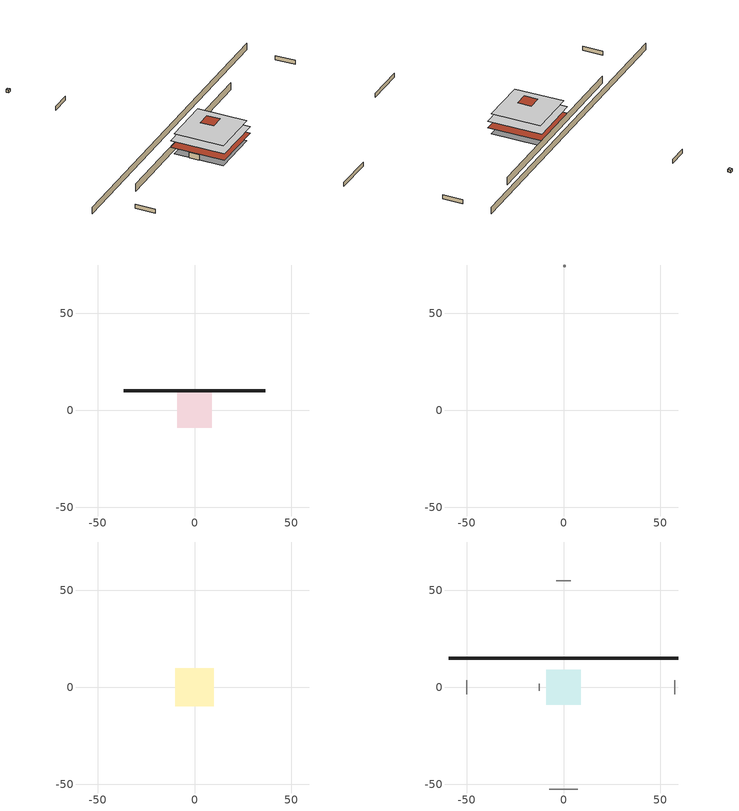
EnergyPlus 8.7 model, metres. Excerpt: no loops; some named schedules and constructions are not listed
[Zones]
finished basement zone
 floor ground (GrndUninsFinBFloor): -9.02,-9.02 -9.02,9.02 9.02,9.02 9.02,-9.02 z-2.13
 wall ground (GrndInsFinWall): 36.58,10 -36.58,10 z-2.13:0.61
res ds_u 1 ret air zone
 floor adiabatic (AdiabaticConst): 0,74 0,75 1,75 1,74 z0
 wall adiabatic (AdiabaticConst): 0,75 0,74 1,74 1,75 0,75 z0:1
 ceiling adiabatic (AdiabaticConst): 1,74 1,75 0,75 0,74 z1
unfinished attic zone
 floor to living zone (FinInsUnfinUAFloor 1): -9.88,-9.88 -9.88,9.88 9.88,9.88 9.88,-9.88 z3
 roof outside (UnfinInsExtRoof 6): 9.88,-9.88 9.88,9.88 -9.88,9.88 -9.88,-9.88 z0.5
 roof outside (UnfinInsExtRoof 7): 2.5,-2.5 2.5,2.5 -2.5,2.5 -2.5,-2.5 z8
living zone
 floor to finished basement zone (Construction 3): -9.02,-9.02 -9.02,9.02 9.02,9.02 9.02,-9.02 z5.5
 wall outside (ExtInsFinWall 3): 59.36,15 -59.36,15 z0:2.44
 wall adiabatic (Construction 1): -12.5,1.83 -12.5,-1.83 z0:2.03; -7.32,-52.5 7.32,-52.5 / 3.66,55 -3.66,55 / 57.5,-3.66 57.5,3.66 / -50,3.66 -50,-3.66 z0:1.53
[Schedule:Week:Daily]
Schedule:Week:Daily {07fd4e56-ed2d-43d2-a7ff-70794c1526e0}: Schedule Day 23, Schedule Day 23, Schedule Day 23, Schedule Day 23, res nv_u 1 availability schedule allday1 on, res nv_u 1 availability schedule allday1 on, res nv_u 1 availability schedule allday1 on, Schedule Day 23, Schedule Day 23, Schedule Day 23, Schedule Day 23, Schedule Day 23
Schedule:Week:Daily {123a3d3a-8f8f-4d3e-8ba7-ddfaff7ca0b5}: res nv_u 1 availability schedule allday1 on, res nv_u 1 availability schedule allday1 on, res nv_u 1 availability schedule allday1 on, res nv_u 1 availability schedule allday1 on, res nv_u 1 availability schedule allday1 on, res nv_u 1 availability schedule allday1 on, res nv_u 1 availability schedule allday1 on, Schedule Day 23, Schedule Day 23, Schedule Day 23, Schedule Day 23, Schedule Day 23
Schedule:Week:Daily {20ca9e20-91aa-41f5-a05b-b7fdd47a0080}: res nv_u 1 availability schedule allday1 on 1, res nv_u 1 availability schedule allday1 on 1, res nv_u 1 availability schedule allday1 on 1, res nv_u 1 availability schedule allday1 on 1, res nv_u 1 availability schedule allday1 on 1, res nv_u 1 availability schedule allday1 on 1, res nv_u 1 availability schedule allday1 on 1, Schedule Day 23, Schedule Day 23, Schedule Day 23, Schedule Day 23, Schedule Day 23
Schedule:Week:Daily {b10f9a73-199d-4d6e-89d0-b59a7b1be199}: res nv_u 1 availability schedule allday1 on 2, res nv_u 1 availability schedule allday1 on 2, res nv_u 1 availability schedule allday1 on 2, res nv_u 1 availability schedule allday1 on 2, res nv_u 1 availability schedule allday1 on 2, res nv_u 1 availability schedule allday1 on 2, res nv_u 1 availability schedule allday1 on 2, Schedule Day 23, Schedule Day 23, Schedule Day 23, Schedule Day 23, Schedule Day 23
Schedule:Week:Daily {671430aa-5a15-4cb5-8e1a-5020fd211b24}: res nv_u 1 availability schedule allday1 on 2, res nv_u 1 availability schedule allday1 on 2, res nv_u 1 availability schedule allday1 on 2, res nv_u 1 availability schedule allday1 on 3, res nv_u 1 availability schedule allday1 on 3, res nv_u 1 availability schedule allday1 on 3, res nv_u 1 availability schedule allday1 on 3, Schedule Day 23, Schedule Day 23, Schedule Day 23, Schedule Day 23, Schedule Day 23
Schedule:Week:Daily {95e203ad-d4b6-4ac1-ad5f-b63790079a9d}: res nv_u 1 availability schedule allday1 on 3, res nv_u 1 availability schedule allday1 on 3, res nv_u 1 availability schedule allday1 on 3, res nv_u 1 availability schedule allday1 on 3, res nv_u 1 availability schedule allday1 on 3, res nv_u 1 availability schedule allday1 on 3, res nv_u 1 availability schedule allday1 on 3, Schedule Day 23, Schedule Day 23, Schedule Day 23, Schedule Day 23, Schedule Day 23
Schedule:Week:Daily {b583f776-12b5-4499-9a6e-6b36317ac161}: res nv_u 1 availability schedule allday1 on 3, res nv_u 1 availability schedule allday1 on 3, res nv_u 1 availability schedule allday1 on 3, res nv_u 1 availability schedule allday1 on 3, res nv_u 1 availability schedule allday1 on 3, res nv_u 1 availability schedule allday1 on 4, res nv_u 1 availability schedule allday1 on 4, Schedule Day 23, Schedule Day 23, Schedule Day 23, Schedule Day 23, Schedule Day 23
Schedule:Week:Daily {39339713-0a32-46bd-8598-978e0bd5bf4d}: res nv_u 1 availability schedule allday1 on 4, res nv_u 1 availability schedule allday1 on 4, res nv_u 1 availability schedule allday1 on 4, res nv_u 1 availability schedule allday1 on 4, res nv_u 1 availability schedule allday1 on 4, res nv_u 1 availability schedule allday1 on 4, res nv_u 1 availability schedule allday1 on 4, Schedule Day 23, Schedule Day 23, Schedule Day 23, Schedule Day 23, Schedule Day 23
Schedule:Week:Daily {ec89dd75-d04e-46d0-b45a-b945f6debcba}: res nv_u 1 availability schedule allday1 on 4, res nv_u 1 availability schedule allday1 on 5, res nv_u 1 availability schedule allday1 on 5, res nv_u 1 availability schedule allday1 on 5, res nv_u 1 availability schedule allday1 on 5, res nv_u 1 availability schedule allday1 on 5, res nv_u 1 availability schedule allday1 on 5, Schedule Day 23, Schedule Day 23, Schedule Day 23, Schedule Day 23, Schedule Day 23
Schedule:Week:Daily {8a60ba1d-a0f3-4ed2-b133-40e852930905}: res nv_u 1 availability schedule allday1 on 5, res nv_u 1 availability schedule allday1 on 5, res nv_u 1 availability schedule allday1 on 5, res nv_u 1 availability schedule allday1 on 5, res nv_u 1 availability schedule allday1 on 5, res nv_u 1 availability schedule allday1 on 5, res nv_u 1 availability schedule allday1 on 5, Schedule Day 23, Schedule Day 23, Schedule Day 23, Schedule Day 23, Schedule Day 23
Schedule:Week:Daily {930505d4-8bd7-4e97-b366-aa601e269d17}: res nv_u 1 availability schedule allday1 on 5, res nv_u 1 availability schedule allday1 on 5, res nv_u 1 availability schedule allday1 on 5, res nv_u 1 availability schedule allday1 on 6, res nv_u 1 availability schedule allday1 on 6, res nv_u 1 availability schedule allday1 on 6, res nv_u 1 availability schedule allday1 on 6, Schedule Day 23, Schedule Day 23, Schedule Day 23, Schedule Day 23, Schedule Day 23
Schedule:Week:Daily {768d6449-f669-429e-90de-b554c91d82d9}: res nv_u 1 availability schedule allday1 on 6, res nv_u 1 availability schedule allday1 on 6, res nv_u 1 availability schedule allday1 on 6, res nv_u 1 availability schedule allday1 on 6, res nv_u 1 availability schedule allday1 on 6, res nv_u 1 availability schedule allday1 on 6, res nv_u 1 availability schedule allday1 on 6, Schedule Day 23, Schedule Day 23, Schedule Day 23, Schedule Day 23, Schedule Day 23
Schedule:Week:Daily {078342a1-77af-4ab6-92d7-727eb9c4a559}: res nv_u 1 availability schedule allday1 on 6, res nv_u 1 availability schedule allday1 on 6, res nv_u 1 availability schedule allday1 on 6, res nv_u 1 availability schedule allday1 on 6, res nv_u 1 availability schedule allday1 on 6, res nv_u 1 availability schedule allday1 on 6, res nv_u 1 availability schedule allday1 on 7, Schedule Day 23, Schedule Day 23, Schedule Day 23, Schedule Day 23, Schedule Day 23
Schedule:Week:Daily {516cc3f2-598c-406d-b1b1-e410bf60af17}: res nv_u 1 availability schedule allday1 on 7, res nv_u 1 availability schedule allday1 on 7, res nv_u 1 availability schedule allday1 on 7, res nv_u 1 availability schedule allday1 on 7, res nv_u 1 availability schedule allday1 on 7, res nv_u 1 availability schedule allday1 on 7, res nv_u 1 availability schedule allday1 on 7, Schedule Day 23, Schedule Day 23, Schedule Day 23, Schedule Day 23, Schedule Day 23
Schedule:Week:Daily {54823e5f-a383-4e07-b6ed-7d2bf06147be}: res nv_u 1 availability schedule allday1 on 7, res nv_u 1 availability schedule allday1 on 7, res nv_u 1 availability schedule allday1 on 8, res nv_u 1 availability schedule allday1 on 8, res nv_u 1 availability schedule allday1 on 8, res nv_u 1 availability schedule allday1 on 8, res nv_u 1 availability schedule allday1 on 8, Schedule Day 23, Schedule Day 23, Schedule Day 23, Schedule Day 23, Schedule Day 23
Schedule:Week:Daily {ac6d97c6-f552-4c88-a468-7fd79f2d46e7}: res nv_u 1 availability schedule allday1 on 8, res nv_u 1 availability schedule allday1 on 8, res nv_u 1 availability schedule allday1 on 8, res nv_u 1 availability schedule allday1 on 8, res nv_u 1 availability schedule allday1 on 8, res nv_u 1 availability schedule allday1 on 8, res nv_u 1 availability schedule allday1 on 8, Schedule Day 23, Schedule Day 23, Schedule Day 23, Schedule Day 23, Schedule Day 23
Schedule:Week:Daily {9ed94d23-890e-419b-95ef-b526a34356cc}: res nv_u 1 availability schedule allday1 on 8, res nv_u 1 availability schedule allday1 on 8, res nv_u 1 availability schedule allday1 on 8, res nv_u 1 availability schedule allday1 on 8, res nv_u 1 availability schedule allday1 on 9, res nv_u 1 availability schedule allday1 on 9, res nv_u 1 availability schedule allday1 on 9, Schedule Day 23, Schedule Day 23, Schedule Day 23, Schedule Day 23, Schedule Day 23
Schedule:Week:Daily {27cb44f5-ddca-42ee-8d3c-1f2cfad0da63}: res nv_u 1 availability schedule allday1 on 9, res nv_u 1 availability schedule allday1 on 9, res nv_u 1 availability schedule allday1 on 9, res nv_u 1 availability schedule allday1 on 9, res nv_u 1 availability schedule allday1 on 9, res nv_u 1 availability schedule allday1 on 9, res nv_u 1 availability schedule allday1 on 9, Schedule Day 23, Schedule Day 23, Schedule Day 23, Schedule Day 23, Schedule Day 23
Schedule:Week:Daily {9623c4b8-66f2-4ba5-be68-5c45630b7de0}: res nv_u 1 availability schedule allday1 on 10, res nv_u 1 availability schedule allday1 on 10, res nv_u 1 availability schedule allday1 on 10, res nv_u 1 availability schedule allday1 on 10, res nv_u 1 availability schedule allday1 on 10, res nv_u 1 availability schedule allday1 on 10, res nv_u 1 availability schedule allday1 on 10, Schedule Day 23, Schedule Day 23, Schedule Day 23, Schedule Day 23, Schedule Day 23
Schedule:Week:Daily {2d0d88a3-10c9-481e-bea5-966af2442f1d}: res nv_u 1 availability schedule allday1 on 10, res nv_u 1 availability schedule allday1 on 10, res nv_u 1 availability schedule allday1 on 11, res nv_u 1 availability schedule allday1 on 11, res nv_u 1 availability schedule allday1 on 11, res nv_u 1 availability schedule allday1 on 11, res nv_u 1 availability schedule allday1 on 11, Schedule Day 23, Schedule Day 23, Schedule Day 23, Schedule Day 23, Schedule Day 23
Schedule:Week:Daily {b332141e-b76f-4b11-b2ef-4dbd409df36d}: res nv_u 1 availability schedule allday1 on 11, res nv_u 1 availability schedule allday1 on 11, res nv_u 1 availability schedule allday1 on 11, res nv_u 1 availability schedule allday1 on 11, res nv_u 1 availability schedule allday1 on 11, res nv_u 1 availability schedule allday1 on 11, res nv_u 1 availability schedule allday1 on 11, Schedule Day 23, Schedule Day 23, Schedule Day 23, Schedule Day 23, Schedule Day 23
Schedule:Week:Daily {7b064885-8596-4ac0-b212-f1723bd8bbff}: Schedule Day 22, Schedule Day 22, Schedule Day 22, Schedule Day 22, res nv_u 1 temp schedule allday1, res nv_u 1 temp schedule allday1, res nv_u 1 temp schedule allday1, Schedule Day 22, Schedule Day 22, Schedule Day 22, Schedule Day 22, Schedule Day 22
Schedule:Week:Daily {0b7c2d39-7186-4435-abce-45b5a5652a8d}: res nv_u 1 temp schedule allday1, res nv_u 1 temp schedule allday1, res nv_u 1 temp schedule allday1, res nv_u 1 temp schedule allday1, res nv_u 1 temp schedule allday1, res nv_u 1 temp schedule allday1, res nv_u 1 temp schedule allday1, Schedule Day 22, Schedule Day 22, Schedule Day 22, Schedule Day 22, Schedule Day 22
Schedule:Week:Daily {c89aca54-ec83-4f48-b07b-649e09b18453}: res nv_u 1 temp schedule allday2, res nv_u 1 temp schedule allday2, res nv_u 1 temp schedule allday2, res nv_u 1 temp schedule allday2, res nv_u 1 temp schedule allday2, res nv_u 1 temp schedule allday2, res nv_u 1 temp schedule allday2, Schedule Day 22, Schedule Day 22, Schedule Day 22, Schedule Day 22, Schedule Day 22
Schedule:Week:Daily {c9d7fb23-5665-4ba5-b974-48f6f6666b5c}: res nv_u 1 temp schedule allday3, res nv_u 1 temp schedule allday3, res nv_u 1 temp schedule allday3, res nv_u 1 temp schedule allday3, res nv_u 1 temp schedule allday3, res nv_u 1 temp schedule allday3, res nv_u 1 temp schedule allday3, Schedule Day 22, Schedule Day 22, Schedule Day 22, Schedule Day 22, Schedule Day 22
Schedule:Week:Daily {171c5bcb-8006-4f36-99c7-d82ccd21c819}: res nv_u 1 temp schedule allday3, res nv_u 1 temp schedule allday3, res nv_u 1 temp schedule allday3, res nv_u 1 temp schedule allday4, res nv_u 1 temp schedule allday4, res nv_u 1 temp schedule allday4, res nv_u 1 temp schedule allday4, Schedule Day 22, Schedule Day 22, Schedule Day 22, Schedule Day 22, Schedule Day 22
Schedule:Week:Daily {a1ff70c2-ffdb-4621-b518-92ab0425b402}: res nv_u 1 temp schedule allday4, res nv_u 1 temp schedule allday4, res nv_u 1 temp schedule allday4, res nv_u 1 temp schedule allday4, res nv_u 1 temp schedule allday4, res nv_u 1 temp schedule allday4, res nv_u 1 temp schedule allday4, Schedule Day 22, Schedule Day 22, Schedule Day 22, Schedule Day 22, Schedule Day 22
Schedule:Week:Daily {adc70aca-f9c3-44ed-a874-670338a5dbd0}: res nv_u 1 temp schedule allday4, res nv_u 1 temp schedule allday4, res nv_u 1 temp schedule allday4, res nv_u 1 temp schedule allday4, res nv_u 1 temp schedule allday4, res nv_u 1 temp schedule allday5, res nv_u 1 temp schedule allday5, Schedule Day 22, Schedule Day 22, Schedule Day 22, Schedule Day 22, Schedule Day 22
Schedule:Week:Daily {8f8bacdc-23a0-40a0-8611-c7d564eb30e2}: res nv_u 1 temp schedule allday5, res nv_u 1 temp schedule allday5, res nv_u 1 temp schedule allday5, res nv_u 1 temp schedule allday5, res nv_u 1 temp schedule allday5, res nv_u 1 temp schedule allday5, res nv_u 1 temp schedule allday5, Schedule Day 22, Schedule Day 22, Schedule Day 22, Schedule Day 22, Schedule Day 22
Schedule:Week:Daily {e5c91889-ce70-4cbe-8ba9-6ba552eeb9af}: res nv_u 1 temp schedule allday5, res nv_u 1 temp schedule allday6, res nv_u 1 temp schedule allday6, res nv_u 1 temp schedule allday6, res nv_u 1 temp schedule allday6, res nv_u 1 temp schedule allday6, res nv_u 1 temp schedule allday6, Schedule Day 22, Schedule Day 22, Schedule Day 22, Schedule Day 22, Schedule Day 22
Schedule:Week:Daily {79895790-49cd-4a10-b2f8-e0253492b23e}: res nv_u 1 temp schedule allday6, res nv_u 1 temp schedule allday6, res nv_u 1 temp schedule allday6, res nv_u 1 temp schedule allday6, res nv_u 1 temp schedule allday6, res nv_u 1 temp schedule allday6, res nv_u 1 temp schedule allday6, Schedule Day 22, Schedule Day 22, Schedule Day 22, Schedule Day 22, Schedule Day 22
Schedule:Week:Daily {cda1b734-6375-4e5b-8c7d-bb1e08891d0a}: res nv_u 1 temp schedule allday6, res nv_u 1 temp schedule allday6, res nv_u 1 temp schedule allday6, res nv_u 1 temp schedule allday7, res nv_u 1 temp schedule allday7, res nv_u 1 temp schedule allday7, res nv_u 1 temp schedule allday7, Schedule Day 22, Schedule Day 22, Schedule Day 22, Schedule Day 22, Schedule Day 22
Schedule:Week:Daily {577d6bba-231e-4f70-8e9c-8a538e13455d}: res nv_u 1 temp schedule allday7, res nv_u 1 temp schedule allday7, res nv_u 1 temp schedule allday7, res nv_u 1 temp schedule allday7, res nv_u 1 temp schedule allday7, res nv_u 1 temp schedule allday7, res nv_u 1 temp schedule allday7, Schedule Day 22, Schedule Day 22, Schedule Day 22, Schedule Day 22, Schedule Day 22
Schedule:Week:Daily {fbac15b1-9415-4c34-a5da-0c035a8f8523}: res nv_u 1 temp schedule allday7, res nv_u 1 temp schedule allday7, res nv_u 1 temp schedule allday7, res nv_u 1 temp schedule allday7, res nv_u 1 temp schedule allday7, res nv_u 1 temp schedule allday7, res nv_u 1 temp schedule allday8, Schedule Day 22, Schedule Day 22, Schedule Day 22, Schedule Day 22, Schedule Day 22
Schedule:Week:Daily {cadf5fe4-fe3c-41bf-91fc-872e3a124f71}: res nv_u 1 temp schedule allday8, res nv_u 1 temp schedule allday8, res nv_u 1 temp schedule allday8, res nv_u 1 temp schedule allday8, res nv_u 1 temp schedule allday8, res nv_u 1 temp schedule allday8, res nv_u 1 temp schedule allday8, Schedule Day 22, Schedule Day 22, Schedule Day 22, Schedule Day 22, Schedule Day 22
Schedule:Week:Daily {74571ba4-df8c-47ad-9104-d57176ddd5e8}: res nv_u 1 temp schedule allday8, res nv_u 1 temp schedule allday8, res nv_u 1 temp schedule allday9, res nv_u 1 temp schedule allday9, res nv_u 1 temp schedule allday9, res nv_u 1 temp schedule allday9, res nv_u 1 temp schedule allday9, Schedule Day 22, Schedule Day 22, Schedule Day 22, Schedule Day 22, Schedule Day 22
Schedule:Week:Daily {35fd20e9-33e2-42d9-b15a-550d02e02605}: res nv_u 1 temp schedule allday9, res nv_u 1 temp schedule allday9, res nv_u 1 temp schedule allday9, res nv_u 1 temp schedule allday9, res nv_u 1 temp schedule allday9, res nv_u 1 temp schedule allday9, res nv_u 1 temp schedule allday9, Schedule Day 22, Schedule Day 22, Schedule Day 22, Schedule Day 22, Schedule Day 22
Schedule:Week:Daily {d1ab0fe5-1bcd-42d2-8d2a-9cc3388336e7}: res nv_u 1 temp schedule allday9, res nv_u 1 temp schedule allday9, res nv_u 1 temp schedule allday9, res nv_u 1 temp schedule allday9, res nv_u 1 temp schedule allday10, res nv_u 1 temp schedule allday10, res nv_u 1 temp schedule allday10, Schedule Day 22, Schedule Day 22, Schedule Day 22, Schedule Day 22, Schedule Day 22
Schedule:Week:Daily {a51a5597-5400-4aba-a36e-67c17e2b4b6e}: res nv_u 1 temp schedule allday10, res nv_u 1 temp schedule allday10, res nv_u 1 temp schedule allday10, res nv_u 1 temp schedule allday10, res nv_u 1 temp schedule allday10, res nv_u 1 temp schedule allday10, res nv_u 1 temp schedule allday10, Schedule Day 22, Schedule Day 22, Schedule Day 22, Schedule Day 22, Schedule Day 22
Schedule:Week:Daily {435d0aa4-1a2d-4795-936d-46a0b27d88ce}: res nv_u 1 temp schedule allday11, res nv_u 1 temp schedule allday11, res nv_u 1 temp schedule allday11, res nv_u 1 temp schedule allday11, res nv_u 1 temp schedule allday11, res nv_u 1 temp schedule allday11, res nv_u 1 temp schedule allday11, Schedule Day 22, Schedule Day 22, Schedule Day 22, Schedule Day 22, Schedule Day 22
Schedule:Week:Daily {eeebbc5c-b21e-4784-9b25-0d541e208ffd}: res nv_u 1 temp schedule allday11, res nv_u 1 temp schedule allday11, res nv_u 1 temp schedule allday12, res nv_u 1 temp schedule allday12, res nv_u 1 temp schedule allday12, res nv_u 1 temp schedule allday12, res nv_u 1 temp schedule allday12, Schedule Day 22, Schedule Day 22, Schedule Day 22, Schedule Day 22, Schedule Day 22
Schedule:Week:Daily {111646a1-762d-4573-9b16-59974f9a1bee}: res nv_u 1 temp schedule allday12, res nv_u 1 temp schedule allday12, res nv_u 1 temp schedule allday12, res nv_u 1 temp schedule allday12, res nv_u 1 temp schedule allday12, res nv_u 1 temp schedule allday12, res nv_u 1 temp schedule allday12, Schedule Day 22, Schedule Day 22, Schedule Day 22, Schedule Day 22, Schedule Day 22
Schedule:Week:Daily {e4b0bcdc-42f3-40f5-8987-3ca5174d0872}: Schedule Day 11, Schedule Day 11, Schedule Day 11, Schedule Day 11, residential ceiling fan schedule allday1, residential ceiling fan schedule allday1, residential ceiling fan schedule allday1, Schedule Day 11, Schedule Day 11, Schedule Day 11, Schedule Day 11, Schedule Day 11
Schedule:Week:Daily {0c8e686d-d7df-4455-8acf-ffb1678d6e55}: residential ceiling fan schedule allday1, residential ceiling fan schedule allday1, residential ceiling fan schedule allday1, residential ceiling fan schedule allday1, residential ceiling fan schedule allday1, residential ceiling fan schedule allday1, residential ceiling fan schedule allday1, Schedule Day 11, Schedule Day 11, Schedule Day 11, Schedule Day 11, Schedule Day 11
Schedule:Week:Daily {e936b90b-3160-4795-8b7c-cfbe3897da27}: residential ceiling fan schedule allday2, residential ceiling fan schedule allday2, residential ceiling fan schedule allday2, residential ceiling fan schedule allday2, residential ceiling fan schedule allday2, residential ceiling fan schedule allday2, residential ceiling fan schedule allday2, Schedule Day 11, Schedule Day 11, Schedule Day 11, Schedule Day 11, Schedule Day 11
Schedule:Week:Daily {27363599-5b38-4535-bcd8-ac9f187ac316}: residential ceiling fan schedule allday3, residential ceiling fan schedule allday3, residential ceiling fan schedule allday3, residential ceiling fan schedule allday3, residential ceiling fan schedule allday3, residential ceiling fan schedule allday3, residential ceiling fan schedule allday3, Schedule Day 11, Schedule Day 11, Schedule Day 11, Schedule Day 11, Schedule Day 11
Schedule:Week:Daily {65b0003a-5c32-4600-87f4-8adc0c7ef8d5}: residential ceiling fan schedule allday3, residential ceiling fan schedule allday3, residential ceiling fan schedule allday3, residential ceiling fan schedule allday4, residential ceiling fan schedule allday4, residential ceiling fan schedule allday4, residential ceiling fan schedule allday4, Schedule Day 11, Schedule Day 11, Schedule Day 11, Schedule Day 11, Schedule Day 11
Schedule:Week:Daily {a2458d6d-a640-4271-9fad-93c787769667}: residential ceiling fan schedule allday4, residential ceiling fan schedule allday4, residential ceiling fan schedule allday4, residential ceiling fan schedule allday4, residential ceiling fan schedule allday4, residential ceiling fan schedule allday4, residential ceiling fan schedule allday4, Schedule Day 11, Schedule Day 11, Schedule Day 11, Schedule Day 11, Schedule Day 11
Schedule:Week:Daily {4678fa70-f6b4-4026-bd89-0187fad0de75}: residential ceiling fan schedule allday4, residential ceiling fan schedule allday4, residential ceiling fan schedule allday4, residential ceiling fan schedule allday4, residential ceiling fan schedule allday4, residential ceiling fan schedule allday5, residential ceiling fan schedule allday5, Schedule Day 11, Schedule Day 11, Schedule Day 11, Schedule Day 11, Schedule Day 11
Schedule:Week:Daily {ded09901-98f8-40d9-bd46-bce99572b121}: residential ceiling fan schedule allday5, residential ceiling fan schedule allday5, residential ceiling fan schedule allday5, residential ceiling fan schedule allday5, residential ceiling fan schedule allday5, residential ceiling fan schedule allday5, residential ceiling fan schedule allday5, Schedule Day 11, Schedule Day 11, Schedule Day 11, Schedule Day 11, Schedule Day 11
Schedule:Week:Daily {cc1dceba-4f25-4822-82b4-7de8300b8925}: residential ceiling fan schedule allday5, residential ceiling fan schedule allday6, residential ceiling fan schedule allday6, residential ceiling fan schedule allday6, residential ceiling fan schedule allday6, residential ceiling fan schedule allday6, residential ceiling fan schedule allday6, Schedule Day 11, Schedule Day 11, Schedule Day 11, Schedule Day 11, Schedule Day 11
Schedule:Week:Daily {660f7368-88d6-4529-b9f1-4d5f20f9b0d6}: residential ceiling fan schedule allday6, residential ceiling fan schedule allday6, residential ceiling fan schedule allday6, residential ceiling fan schedule allday6, residential ceiling fan schedule allday6, residential ceiling fan schedule allday6, residential ceiling fan schedule allday6, Schedule Day 11, Schedule Day 11, Schedule Day 11, Schedule Day 11, Schedule Day 11
Schedule:Week:Daily {7f786142-f790-48f4-8838-d6325215ff93}: residential ceiling fan schedule allday6, residential ceiling fan schedule allday6, residential ceiling fan schedule allday6, residential ceiling fan schedule allday7, residential ceiling fan schedule allday7, residential ceiling fan schedule allday7, residential ceiling fan schedule allday7, Schedule Day 11, Schedule Day 11, Schedule Day 11, Schedule Day 11, Schedule Day 11
Schedule:Week:Daily {4937eddc-9a03-46e7-86b0-4529e7e59f30}: residential ceiling fan schedule allday7, residential ceiling fan schedule allday7, residential ceiling fan schedule allday7, residential ceiling fan schedule allday7, residential ceiling fan schedule allday7, residential ceiling fan schedule allday7, residential ceiling fan schedule allday7, Schedule Day 11, Schedule Day 11, Schedule Day 11, Schedule Day 11, Schedule Day 11
Schedule:Week:Daily {0d9e508a-de02-4a4d-82e9-ab67a7b38707}: residential ceiling fan schedule allday7, residential ceiling fan schedule allday7, residential ceiling fan schedule allday7, residential ceiling fan schedule allday7, residential ceiling fan schedule allday7, residential ceiling fan schedule allday7, residential ceiling fan schedule allday8, Schedule Day 11, Schedule Day 11, Schedule Day 11, Schedule Day 11, Schedule Day 11
Schedule:Week:Daily {f7c3930c-cadf-462a-b695-000f5a27d749}: residential ceiling fan schedule allday8, residential ceiling fan schedule allday8, residential ceiling fan schedule allday8, residential ceiling fan schedule allday8, residential ceiling fan schedule allday8, residential ceiling fan schedule allday8, residential ceiling fan schedule allday8, Schedule Day 11, Schedule Day 11, Schedule Day 11, Schedule Day 11, Schedule Day 11
Schedule:Week:Daily {5afe1f92-12db-4c67-a99d-428e9a7fb3a6}: residential ceiling fan schedule allday8, residential ceiling fan schedule allday8, residential ceiling fan schedule allday9, residential ceiling fan schedule allday9, residential ceiling fan schedule allday9, residential ceiling fan schedule allday9, residential ceiling fan schedule allday9, Schedule Day 11, Schedule Day 11, Schedule Day 11, Schedule Day 11, Schedule Day 11
Schedule:Week:Daily {3f8d47ed-0ce1-4e19-881f-5d16307fb7b3}: residential ceiling fan schedule allday9, residential ceiling fan schedule allday9, residential ceiling fan schedule allday9, residential ceiling fan schedule allday9, residential ceiling fan schedule allday9, residential ceiling fan schedule allday9, residential ceiling fan schedule allday9, Schedule Day 11, Schedule Day 11, Schedule Day 11, Schedule Day 11, Schedule Day 11
Schedule:Week:Daily {455f0236-2897-4c3a-adf6-95463bcb2b9d}: residential ceiling fan schedule allday9, residential ceiling fan schedule allday9, residential ceiling fan schedule allday9, residential ceiling fan schedule allday9, residential ceiling fan schedule allday10, residential ceiling fan schedule allday10, residential ceiling fan schedule allday10, Schedule Day 11, Schedule Day 11, Schedule Day 11, Schedule Day 11, Schedule Day 11
Schedule:Week:Daily {ee0f8adc-12c0-4a2c-94e3-e63bf8c650c0}: residential ceiling fan schedule allday10, residential ceiling fan schedule allday10, residential ceiling fan schedule allday10, residential ceiling fan schedule allday10, residential ceiling fan schedule allday10, residential ceiling fan schedule allday10, residential ceiling fan schedule allday10, Schedule Day 11, Schedule Day 11, Schedule Day 11, Schedule Day 11, Schedule Day 11
Schedule:Week:Daily {f787fecf-fab9-44b8-b81d-5543fb6febc4}: residential ceiling fan schedule allday11, residential ceiling fan schedule allday11, residential ceiling fan schedule allday11, residential ceiling fan schedule allday11, residential ceiling fan schedule allday11, residential ceiling fan schedule allday11, residential ceiling fan schedule allday11, Schedule Day 11, Schedule Day 11, Schedule Day 11, Schedule Day 11, Schedule Day 11
Schedule:Week:Daily {191c78f7-5fc6-4bdd-a6a4-1fbfe6b6d165}: residential ceiling fan schedule allday11, residential ceiling fan schedule allday11, residential ceiling fan schedule allday12, residential ceiling fan schedule allday12, residential ceiling fan schedule allday12, residential ceiling fan schedule allday12, residential ceiling fan schedule allday12, Schedule Day 11, Schedule Day 11, Schedule Day 11, Schedule Day 11, Schedule Day 11
Schedule:Week:Daily {2bba3bbe-a50b-41a3-a5f3-4dc11c0a1e91}: residential ceiling fan schedule allday12, residential ceiling fan schedule allday12, residential ceiling fan schedule allday12, residential ceiling fan schedule allday12, residential ceiling fan schedule allday12, residential ceiling fan schedule allday12, residential ceiling fan schedule allday12, Schedule Day 11, Schedule Day 11, Schedule Day 11, Schedule Day 11, Schedule Day 11
Schedule:Week:Daily {f42bd28b-ac99-4537-b801-f81734491664}: Schedule Day 13, Schedule Day 13, Schedule Day 13, Schedule Day 13, residential refrigerator schedule allday1, residential refrigerator schedule allday1, residential refrigerator schedule allday1, Schedule Day 13, Schedule Day 13, Schedule Day 13, Schedule Day 13, Schedule Day 13
Schedule:Week:Daily {29dad44d-963d-42f7-a47b-5a7f3b8ee9d3}: residential refrigerator schedule allday1, residential refrigerator schedule allday1, residential refrigerator schedule allday1, residential refrigerator schedule allday1, residential refrigerator schedule allday1, residential refrigerator schedule allday1, residential refrigerator schedule allday1, Schedule Day 13, Schedule Day 13, Schedule Day 13, Schedule Day 13, Schedule Day 13
Schedule:Week:Daily {c5b024fa-c720-4c20-9d21-50d727ba0481}: residential refrigerator schedule allday2, residential refrigerator schedule allday2, residential refrigerator schedule allday2, residential refrigerator schedule allday2, residential refrigerator schedule allday2, residential refrigerator schedule allday2, residential refrigerator schedule allday2, Schedule Day 13, Schedule Day 13, Schedule Day 13, Schedule Day 13, Schedule Day 13
Schedule:Week:Daily {38253a9e-e9d6-4c0f-88e4-bf342c0f6415}: residential refrigerator schedule allday3, residential refrigerator schedule allday3, residential refrigerator schedule allday3, residential refrigerator schedule allday3, residential refrigerator schedule allday3, residential refrigerator schedule allday3, residential refrigerator schedule allday3, Schedule Day 13, Schedule Day 13, Schedule Day 13, Schedule Day 13, Schedule Day 13
Schedule:Week:Daily {cb336503-f7cd-4f55-b1cf-2ac93a59d91f}: residential refrigerator schedule allday3, residential refrigerator schedule allday3, residential refrigerator schedule allday3, residential refrigerator schedule allday4, residential refrigerator schedule allday4, residential refrigerator schedule allday4, residential refrigerator schedule allday4, Schedule Day 13, Schedule Day 13, Schedule Day 13, Schedule Day 13, Schedule Day 13
Schedule:Week:Daily {c85a2759-2b57-4a9b-9f09-c8f630ceb584}: residential refrigerator schedule allday4, residential refrigerator schedule allday4, residential refrigerator schedule allday4, residential refrigerator schedule allday4, residential refrigerator schedule allday4, residential refrigerator schedule allday4, residential refrigerator schedule allday4, Schedule Day 13, Schedule Day 13, Schedule Day 13, Schedule Day 13, Schedule Day 13
Schedule:Week:Daily {c31d51e4-f118-45c3-bd2c-5c79f831144e}: residential refrigerator schedule allday4, residential refrigerator schedule allday4, residential refrigerator schedule allday4, residential refrigerator schedule allday4, residential refrigerator schedule allday4, residential refrigerator schedule allday5, residential refrigerator schedule allday5, Schedule Day 13, Schedule Day 13, Schedule Day 13, Schedule Day 13, Schedule Day 13
Schedule:Week:Daily {53b88f57-cd95-4ce4-be22-3c5426130065}: residential refrigerator schedule allday5, residential refrigerator schedule allday5, residential refrigerator schedule allday5, residential refrigerator schedule allday5, residential refrigerator schedule allday5, residential refrigerator schedule allday5, residential refrigerator schedule allday5, Schedule Day 13, Schedule Day 13, Schedule Day 13, Schedule Day 13, Schedule Day 13
Schedule:Week:Daily {c3765f31-42e0-4867-9872-be747a162a32}: residential refrigerator schedule allday5, residential refrigerator schedule allday6, residential refrigerator schedule allday6, residential refrigerator schedule allday6, residential refrigerator schedule allday6, residential refrigerator schedule allday6, residential refrigerator schedule allday6, Schedule Day 13, Schedule Day 13, Schedule Day 13, Schedule Day 13, Schedule Day 13
Schedule:Week:Daily {a566f4d5-856e-463c-a548-2adf18aa318c}: residential refrigerator schedule allday6, residential refrigerator schedule allday6, residential refrigerator schedule allday6, residential refrigerator schedule allday6, residential refrigerator schedule allday6, residential refrigerator schedule allday6, residential refrigerator schedule allday6, Schedule Day 13, Schedule Day 13, Schedule Day 13, Schedule Day 13, Schedule Day 13
Schedule:Week:Daily {041f6ace-375f-4da1-8423-0523e6b3cca1}: residential refrigerator schedule allday6, residential refrigerator schedule allday6, residential refrigerator schedule allday6, residential refrigerator schedule allday7, residential refrigerator schedule allday7, residential refrigerator schedule allday7, residential refrigerator schedule allday7, Schedule Day 13, Schedule Day 13, Schedule Day 13, Schedule Day 13, Schedule Day 13
Schedule:Week:Daily {2325f763-4aea-44da-9e71-9653ec971dca}: residential refrigerator schedule allday7, residential refrigerator schedule allday7, residential refrigerator schedule allday7, residential refrigerator schedule allday7, residential refrigerator schedule allday7, residential refrigerator schedule allday7, residential refrigerator schedule allday7, Schedule Day 13, Schedule Day 13, Schedule Day 13, Schedule Day 13, Schedule Day 13
Schedule:Week:Daily {ce00d82a-b2b7-45ba-994e-b6c589f887b8}: residential refrigerator schedule allday7, residential refrigerator schedule allday7, residential refrigerator schedule allday7, residential refrigerator schedule allday7, residential refrigerator schedule allday7, residential refrigerator schedule allday7, residential refrigerator schedule allday8, Schedule Day 13, Schedule Day 13, Schedule Day 13, Schedule Day 13, Schedule Day 13
Schedule:Week:Daily {125f5812-21f2-464c-a87d-412b350901e8}: residential refrigerator schedule allday8, residential refrigerator schedule allday8, residential refrigerator schedule allday8, residential refrigerator schedule allday8, residential refrigerator schedule allday8, residential refrigerator schedule allday8, residential refrigerator schedule allday8, Schedule Day 13, Schedule Day 13, Schedule Day 13, Schedule Day 13, Schedule Day 13
Schedule:Week:Daily {6167f985-6531-4366-9837-d0dc0eb602dc}: residential refrigerator schedule allday8, residential refrigerator schedule allday8, residential refrigerator schedule allday9, residential refrigerator schedule allday9, residential refrigerator schedule allday9, residential refrigerator schedule allday9, residential refrigerator schedule allday9, Schedule Day 13, Schedule Day 13, Schedule Day 13, Schedule Day 13, Schedule Day 13
Schedule:Week:Daily {f5468a6d-36dc-46cc-9920-edf67e929bd1}: residential refrigerator schedule allday9, residential refrigerator schedule allday9, residential refrigerator schedule allday9, residential refrigerator schedule allday9, residential refrigerator schedule allday9, residential refrigerator schedule allday9, residential refrigerator schedule allday9, Schedule Day 13, Schedule Day 13, Schedule Day 13, Schedule Day 13, Schedule Day 13
Schedule:Week:Daily {9acd3558-67f7-4dc8-a9c7-4ccade45eacd}: residential refrigerator schedule allday9, residential refrigerator schedule allday9, residential refrigerator schedule allday9, residential refrigerator schedule allday9, residential refrigerator schedule allday10, residential refrigerator schedule allday10, residential refrigerator schedule allday10, Schedule Day 13, Schedule Day 13, Schedule Day 13, Schedule Day 13, Schedule Day 13
Schedule:Week:Daily {3b586b63-907c-4e5f-a814-301c2bec13af}: residential refrigerator schedule allday10, residential refrigerator schedule allday10, residential refrigerator schedule allday10, residential refrigerator schedule allday10, residential refrigerator schedule allday10, residential refrigerator schedule allday10, residential refrigerator schedule allday10, Schedule Day 13, Schedule Day 13, Schedule Day 13, Schedule Day 13, Schedule Day 13
Schedule:Week:Daily {43b9ea98-d783-45c9-a3a6-4b4ebdea213d}: residential refrigerator schedule allday11, residential refrigerator schedule allday11, residential refrigerator schedule allday11, residential refrigerator schedule allday11, residential refrigerator schedule allday11, residential refrigerator schedule allday11, residential refrigerator schedule allday11, Schedule Day 13, Schedule Day 13, Schedule Day 13, Schedule Day 13, Schedule Day 13
Schedule:Week:Daily {55cf6ef0-d019-46d7-a7e9-4732dc43a896}: residential refrigerator schedule allday11, residential refrigerator schedule allday11, residential refrigerator schedule allday12, residential refrigerator schedule allday12, residential refrigerator schedule allday12, residential refrigerator schedule allday12, residential refrigerator schedule allday12, Schedule Day 13, Schedule Day 13, Schedule Day 13, Schedule Day 13, Schedule Day 13
Schedule:Week:Daily {3535ced8-b538-4f8e-b21d-047e02755273}: residential refrigerator schedule allday12, residential refrigerator schedule allday12, residential refrigerator schedule allday12, residential refrigerator schedule allday12, residential refrigerator schedule allday12, residential refrigerator schedule allday12, residential refrigerator schedule allday12, Schedule Day 13, Schedule Day 13, Schedule Day 13, Schedule Day 13, Schedule Day 13
Schedule:Week:Daily {531a1041-23ea-4d53-8ca0-e4169ed47a26}: Schedule Day 3, Schedule Day 3, Schedule Day 3, Schedule Day 3, residential window shading schedule allday1, residential window shading schedule allday1, residential window shading schedule allday1, Schedule Day 3, Schedule Day 3, Schedule Day 3, Schedule Day 3, Schedule Day 3
Schedule:Week:Daily {dd7bd0c8-4148-4171-8c3b-c152d43d23d4}: residential window shading schedule allday1, residential window shading schedule allday1, residential window shading schedule allday1, residential window shading schedule allday1, residential window shading schedule allday1, residential window shading schedule allday1, residential window shading schedule allday1, Schedule Day 3, Schedule Day 3, Schedule Day 3, Schedule Day 3, Schedule Day 3
Schedule:Week:Daily {b3be01d7-6e88-4a9b-b380-afc86fe0f8a9}: residential window shading schedule allday2, residential window shading schedule allday2, residential window shading schedule allday2, residential window shading schedule allday2, residential window shading schedule allday2, residential window shading schedule allday2, residential window shading schedule allday2, Schedule Day 3, Schedule Day 3, Schedule Day 3, Schedule Day 3, Schedule Day 3
Schedule:Week:Daily {45d51659-ddda-41b1-95bb-f9f434f1c1d8}: residential window shading schedule allday3, residential window shading schedule allday3, residential window shading schedule allday3, residential window shading schedule allday3, residential window shading schedule allday3, residential window shading schedule allday3, residential window shading schedule allday3, Schedule Day 3, Schedule Day 3, Schedule Day 3, Schedule Day 3, Schedule Day 3
Schedule:Week:Daily {a3e67cd3-28f3-45a8-bfe5-463e219899f0}: residential window shading schedule allday3, residential window shading schedule allday3, residential window shading schedule allday3, residential window shading schedule allday4, residential window shading schedule allday4, residential window shading schedule allday4, residential window shading schedule allday4, Schedule Day 3, Schedule Day 3, Schedule Day 3, Schedule Day 3, Schedule Day 3
Schedule:Week:Daily {1a1df216-e095-4dbf-b0d5-2c004bacd1e8}: residential window shading schedule allday4, residential window shading schedule allday4, residential window shading schedule allday4, residential window shading schedule allday4, residential window shading schedule allday4, residential window shading schedule allday4, residential window shading schedule allday4, Schedule Day 3, Schedule Day 3, Schedule Day 3, Schedule Day 3, Schedule Day 3
Schedule:Week:Daily {ca805f8f-d2b4-4c75-9b0b-d39ec6ea56c9}: residential window shading schedule allday4, residential window shading schedule allday4, residential window shading schedule allday4, residential window shading schedule allday4, residential window shading schedule allday4, residential window shading schedule allday5, residential window shading schedule allday5, Schedule Day 3, Schedule Day 3, Schedule Day 3, Schedule Day 3, Schedule Day 3
Schedule:Week:Daily {61645414-00ab-46a5-944f-04632f74a921}: residential window shading schedule allday5, residential window shading schedule allday5, residential window shading schedule allday5, residential window shading schedule allday5, residential window shading schedule allday5, residential window shading schedule allday5, residential window shading schedule allday5, Schedule Day 3, Schedule Day 3, Schedule Day 3, Schedule Day 3, Schedule Day 3
Schedule:Week:Daily {6f8a6bb2-1dc0-4e11-8a50-aee9140751ae}: residential window shading schedule allday5, residential window shading schedule allday6, residential window shading schedule allday6, residential window shading schedule allday6, residential window shading schedule allday6, residential window shading schedule allday6, residential window shading schedule allday6, Schedule Day 3, Schedule Day 3, Schedule Day 3, Schedule Day 3, Schedule Day 3
Schedule:Week:Daily {83fbd45c-b880-4e38-84c8-d139e627f615}: residential window shading schedule allday6, residential window shading schedule allday6, residential window shading schedule allday6, residential window shading schedule allday6, residential window shading schedule allday6, residential window shading schedule allday6, residential window shading schedule allday6, Schedule Day 3, Schedule Day 3, Schedule Day 3, Schedule Day 3, Schedule Day 3
Schedule:Week:Daily {7f57bb0a-1a2c-4901-a1f9-96aebbe0a9d6}: residential window shading schedule allday6, residential window shading schedule allday6, residential window shading schedule allday6, residential window shading schedule allday7, residential window shading schedule allday7, residential window shading schedule allday7, residential window shading schedule allday7, Schedule Day 3, Schedule Day 3, Schedule Day 3, Schedule Day 3, Schedule Day 3
Schedule:Week:Daily {a527b45a-7954-4cb0-9221-6d7b57a1bc46}: residential window shading schedule allday7, residential window shading schedule allday7, residential window shading schedule allday7, residential window shading schedule allday7, residential window shading schedule allday7, residential window shading schedule allday7, residential window shading schedule allday7, Schedule Day 3, Schedule Day 3, Schedule Day 3, Schedule Day 3, Schedule Day 3
Schedule:Week:Daily {6cf8da93-8c26-44a4-9c86-1ea0e717a796}: residential window shading schedule allday7, residential window shading schedule allday7, residential window shading schedule allday7, residential window shading schedule allday7, residential window shading schedule allday7, residential window shading schedule allday7, residential window shading schedule allday8, Schedule Day 3, Schedule Day 3, Schedule Day 3, Schedule Day 3, Schedule Day 3
Schedule:Week:Daily {5458e5d1-8c03-4aec-83b9-c9a021281019}: residential window shading schedule allday8, residential window shading schedule allday8, residential window shading schedule allday8, residential window shading schedule allday8, residential window shading schedule allday8, residential window shading schedule allday8, residential window shading schedule allday8, Schedule Day 3, Schedule Day 3, Schedule Day 3, Schedule Day 3, Schedule Day 3
Schedule:Week:Daily {f9eb3f37-d18c-4969-8a4c-65fa98fa994a}: residential window shading schedule allday8, residential window shading schedule allday8, residential window shading schedule allday9, residential window shading schedule allday9, residential window shading schedule allday9, residential window shading schedule allday9, residential window shading schedule allday9, Schedule Day 3, Schedule Day 3, Schedule Day 3, Schedule Day 3, Schedule Day 3
Schedule:Week:Daily {13c48ff9-d615-4a86-896a-54da61b6a113}: residential window shading schedule allday9, residential window shading schedule allday9, residential window shading schedule allday9, residential window shading schedule allday9, residential window shading schedule allday9, residential window shading schedule allday9, residential window shading schedule allday9, Schedule Day 3, Schedule Day 3, Schedule Day 3, Schedule Day 3, Schedule Day 3
Schedule:Week:Daily {8b0f3fdc-ddc8-4554-b42d-7011b612d519}: residential window shading schedule allday9, residential window shading schedule allday9, residential window shading schedule allday9, residential window shading schedule allday9, residential window shading schedule allday10, residential window shading schedule allday10, residential window shading schedule allday10, Schedule Day 3, Schedule Day 3, Schedule Day 3, Schedule Day 3, Schedule Day 3
Schedule:Week:Daily {89479d43-f684-466e-9013-547a09feaf05}: residential window shading schedule allday10, residential window shading schedule allday10, residential window shading schedule allday10, residential window shading schedule allday10, residential window shading schedule allday10, residential window shading schedule allday10, residential window shading schedule allday10, Schedule Day 3, Schedule Day 3, Schedule Day 3, Schedule Day 3, Schedule Day 3
Schedule:Week:Daily {432ff100-6486-492c-a69e-c13ef6b832ea}: residential window shading schedule allday11, residential window shading schedule allday11, residential window shading schedule allday11, residential window shading schedule allday11, residential window shading schedule allday11, residential window shading schedule allday11, residential window shading schedule allday11, Schedule Day 3, Schedule Day 3, Schedule Day 3, Schedule Day 3, Schedule Day 3
Schedule:Week:Daily {47de816d-07b2-4910-9456-115423283e71}: residential window shading schedule allday11, residential window shading schedule allday11, residential window shading schedule allday12, residential window shading schedule allday12, residential window shading schedule allday12, residential window shading schedule allday12, residential window shading schedule allday12, Schedule Day 3, Schedule Day 3, Schedule Day 3, Schedule Day 3, Schedule Day 3
[Schedule:Year]
res nv_u 1 avail schedule: Schedule:Week:Daily {07fd4e56-ed2d-43d2-a7ff-70794c1526e0}, 1, 1, 1, 3, Schedule:Week:Daily {123a3d3a-8f8f-4d3e-8ba7-ddfaff7ca0b5}, 1, 4, 1, 31, Schedule:Week:Daily {20ca9e20-91aa-41f5-a05b-b7fdd47a0080}, 2, 1, 2, 28, Schedule:Week:Daily {b10f9a73-199d-4d6e-89d0-b59a7b1be199}, 3, 1, 3, 28, Schedule:Week:Daily {671430aa-5a15-4cb5-8e1a-5020fd211b24}, 3, 29, 4, 4, Schedule:Week:Daily {95e203ad-d4b6-4ac1-ad5f-b63790079a9d}, 4, 5, 4, 25, Schedule:Week:Daily {b583f776-12b5-4499-9a6e-6b36317ac161}, 4, 26, 5, 2, Schedule:Week:Daily {39339713-0a32-46bd-8598-978e0bd5bf4d}, 5, 3, 5, 30, Schedule:Week:Daily {ec89dd75-d04e-46d0-b45a-b945f6debcba}, 5, 31, 6, 6, Schedule:Week:Daily {8a60ba1d-a0f3-4ed2-b133-40e852930905}, 6, 7, 6, 27, Schedule:Week:Daily {930505d4-8bd7-4e97-b366-aa601e269d17}, 6, 28, 7, 4, Schedule:Week:Daily {768d6449-f669-429e-90de-b554c91d82d9}, 7, 5, 7, 25, Schedule:Week:Daily {078342a1-77af-4ab6-92d7-727eb9c4a559}, 7, 26, 8, 1, Schedule:Week:Daily {516cc3f2-598c-406d-b1b1-e410bf60af17}, 8, 2, 8, 29, Schedule:Week:Daily {54823e5f-a383-4e07-b6ed-7d2bf06147be}, 8, 30, 9, 5, Schedule:Week:Daily {ac6d97c6-f552-4c88-a468-7fd79f2d46e7}, 9, 6, 9, 26, Schedule:Week:Daily {9ed94d23-890e-419b-95ef-b526a34356cc}, 9, 27, 10, 3, Schedule:Week:Daily {27cb44f5-ddca-42ee-8d3c-1f2cfad0da63}, 10, 4, 10, 31, Schedule:Week:Daily {9623c4b8-66f2-4ba5-be68-5c45630b7de0}, 11, 1, 11, 28, Schedule:Week:Daily {2d0d88a3-10c9-481e-bea5-966af2442f1d}, 11, 29, 12, 5, Schedule:Week:Daily {b332141e-b76f-4b11-b2ef-4dbd409df36d}, 12, 6, 12, 31
res nv_u 1 temp schedule: Schedule:Week:Daily {7b064885-8596-4ac0-b212-f1723bd8bbff}, 1, 1, 1, 3, Schedule:Week:Daily {0b7c2d39-7186-4435-abce-45b5a5652a8d}, 1, 4, 1, 31, Schedule:Week:Daily {c89aca54-ec83-4f48-b07b-649e09b18453}, 2, 1, 2, 28, Schedule:Week:Daily {c9d7fb23-5665-4ba5-b974-48f6f6666b5c}, 3, 1, 3, 28, Schedule:Week:Daily {171c5bcb-8006-4f36-99c7-d82ccd21c819}, 3, 29, 4, 4, Schedule:Week:Daily {a1ff70c2-ffdb-4621-b518-92ab0425b402}, 4, 5, 4, 25, Schedule:Week:Daily {adc70aca-f9c3-44ed-a874-670338a5dbd0}, 4, 26, 5, 2, Schedule:Week:Daily {8f8bacdc-23a0-40a0-8611-c7d564eb30e2}, 5, 3, 5, 30, Schedule:Week:Daily {e5c91889-ce70-4cbe-8ba9-6ba552eeb9af}, 5, 31, 6, 6, Schedule:Week:Daily {79895790-49cd-4a10-b2f8-e0253492b23e}, 6, 7, 6, 27, Schedule:Week:Daily {cda1b734-6375-4e5b-8c7d-bb1e08891d0a}, 6, 28, 7, 4, Schedule:Week:Daily {577d6bba-231e-4f70-8e9c-8a538e13455d}, 7, 5, 7, 25, Schedule:Week:Daily {fbac15b1-9415-4c34-a5da-0c035a8f8523}, 7, 26, 8, 1, Schedule:Week:Daily {cadf5fe4-fe3c-41bf-91fc-872e3a124f71}, 8, 2, 8, 29, Schedule:Week:Daily {74571ba4-df8c-47ad-9104-d57176ddd5e8}, 8, 30, 9, 5, Schedule:Week:Daily {35fd20e9-33e2-42d9-b15a-550d02e02605}, 9, 6, 9, 26, Schedule:Week:Daily {d1ab0fe5-1bcd-42d2-8d2a-9cc3388336e7}, 9, 27, 10, 3, Schedule:Week:Daily {a51a5597-5400-4aba-a36e-67c17e2b4b6e}, 10, 4, 10, 31, Schedule:Week:Daily {435d0aa4-1a2d-4795-936d-46a0b27d88ce}, 11, 1, 11, 28, Schedule:Week:Daily {eeebbc5c-b21e-4784-9b25-0d541e208ffd}, 11, 29, 12, 5, Schedule:Week:Daily {111646a1-762d-4573-9b16-59974f9a1bee}, 12, 6, 12, 31
residential ceiling fan schedule: Schedule:Week:Daily {e4b0bcdc-42f3-40f5-8987-3ca5174d0872}, 1, 1, 1, 3, Schedule:Week:Daily {0c8e686d-d7df-4455-8acf-ffb1678d6e55}, 1, 4, 1, 31, Schedule:Week:Daily {e936b90b-3160-4795-8b7c-cfbe3897da27}, 2, 1, 2, 28, Schedule:Week:Daily {27363599-5b38-4535-bcd8-ac9f187ac316}, 3, 1, 3, 28, Schedule:Week:Daily {65b0003a-5c32-4600-87f4-8adc0c7ef8d5}, 3, 29, 4, 4, Schedule:Week:Daily {a2458d6d-a640-4271-9fad-93c787769667}, 4, 5, 4, 25, Schedule:Week:Daily {4678fa70-f6b4-4026-bd89-0187fad0de75}, 4, 26, 5, 2, Schedule:Week:Daily {ded09901-98f8-40d9-bd46-bce99572b121}, 5, 3, 5, 30, Schedule:Week:Daily {cc1dceba-4f25-4822-82b4-7de8300b8925}, 5, 31, 6, 6, Schedule:Week:Daily {660f7368-88d6-4529-b9f1-4d5f20f9b0d6}, 6, 7, 6, 27, Schedule:Week:Daily {7f786142-f790-48f4-8838-d6325215ff93}, 6, 28, 7, 4, Schedule:Week:Daily {4937eddc-9a03-46e7-86b0-4529e7e59f30}, 7, 5, 7, 25, Schedule:Week:Daily {0d9e508a-de02-4a4d-82e9-ab67a7b38707}, 7, 26, 8, 1, Schedule:Week:Daily {f7c3930c-cadf-462a-b695-000f5a27d749}, 8, 2, 8, 29, Schedule:Week:Daily {5afe1f92-12db-4c67-a99d-428e9a7fb3a6}, 8, 30, 9, 5, Schedule:Week:Daily {3f8d47ed-0ce1-4e19-881f-5d16307fb7b3}, 9, 6, 9, 26, Schedule:Week:Daily {455f0236-2897-4c3a-adf6-95463bcb2b9d}, 9, 27, 10, 3, Schedule:Week:Daily {ee0f8adc-12c0-4a2c-94e3-e63bf8c650c0}, 10, 4, 10, 31, Schedule:Week:Daily {f787fecf-fab9-44b8-b81d-5543fb6febc4}, 11, 1, 11, 28, Schedule:Week:Daily {191c78f7-5fc6-4bdd-a6a4-1fbfe6b6d165}, 11, 29, 12, 5, Schedule:Week:Daily {2bba3bbe-a50b-41a3-a5f3-4dc11c0a1e91}, 12, 6, 12, 31
residential refrigerator schedule: Schedule:Week:Daily {f42bd28b-ac99-4537-b801-f81734491664}, 1, 1, 1, 3, Schedule:Week:Daily {29dad44d-963d-42f7-a47b-5a7f3b8ee9d3}, 1, 4, 1, 31, Schedule:Week:Daily {c5b024fa-c720-4c20-9d21-50d727ba0481}, 2, 1, 2, 28, Schedule:Week:Daily {38253a9e-e9d6-4c0f-88e4-bf342c0f6415}, 3, 1, 3, 28, Schedule:Week:Daily {cb336503-f7cd-4f55-b1cf-2ac93a59d91f}, 3, 29, 4, 4, Schedule:Week:Daily {c85a2759-2b57-4a9b-9f09-c8f630ceb584}, 4, 5, 4, 25, Schedule:Week:Daily {c31d51e4-f118-45c3-bd2c-5c79f831144e}, 4, 26, 5, 2, Schedule:Week:Daily {53b88f57-cd95-4ce4-be22-3c5426130065}, 5, 3, 5, 30, Schedule:Week:Daily {c3765f31-42e0-4867-9872-be747a162a32}, 5, 31, 6, 6, Schedule:Week:Daily {a566f4d5-856e-463c-a548-2adf18aa318c}, 6, 7, 6, 27, Schedule:Week:Daily {041f6ace-375f-4da1-8423-0523e6b3cca1}, 6, 28, 7, 4, Schedule:Week:Daily {2325f763-4aea-44da-9e71-9653ec971dca}, 7, 5, 7, 25, Schedule:Week:Daily {ce00d82a-b2b7-45ba-994e-b6c589f887b8}, 7, 26, 8, 1, Schedule:Week:Daily {125f5812-21f2-464c-a87d-412b350901e8}, 8, 2, 8, 29, Schedule:Week:Daily {6167f985-6531-4366-9837-d0dc0eb602dc}, 8, 30, 9, 5, Schedule:Week:Daily {f5468a6d-36dc-46cc-9920-edf67e929bd1}, 9, 6, 9, 26, Schedule:Week:Daily {9acd3558-67f7-4dc8-a9c7-4ccade45eacd}, 9, 27, 10, 3, Schedule:Week:Daily {3b586b63-907c-4e5f-a814-301c2bec13af}, 10, 4, 10, 31, Schedule:Week:Daily {43b9ea98-d783-45c9-a3a6-4b4ebdea213d}, 11, 1, 11, 28, Schedule:Week:Daily {55cf6ef0-d019-46d7-a7e9-4732dc43a896}, 11, 29, 12, 5, Schedule:Week:Daily {3535ced8-b538-4f8e-b21d-047e02755273}, 12, 6, 12, 31
residential window shading schedule: Schedule:Week:Daily {531a1041-23ea-4d53-8ca0-e4169ed47a26}, 1, 1, 1, 3, Schedule:Week:Daily {dd7bd0c8-4148-4171-8c3b-c152d43d23d4}, 1, 4, 1, 31, Schedule:Week:Daily {b3be01d7-6e88-4a9b-b380-afc86fe0f8a9}, 2, 1, 2, 28, Schedule:Week:Daily {45d51659-ddda-41b1-95bb-f9f434f1c1d8}, 3, 1, 3, 28, Schedule:Week:Daily {a3e67cd3-28f3-45a8-bfe5-463e219899f0}, 3, 29, 4, 4, Schedule:Week:Daily {1a1df216-e095-4dbf-b0d5-2c004bacd1e8}, 4, 5, 4, 25, Schedule:Week:Daily {ca805f8f-d2b4-4c75-9b0b-d39ec6ea56c9}, 4, 26, 5, 2, Schedule:Week:Daily {61645414-00ab-46a5-944f-04632f74a921}, 5, 3, 5, 30, Schedule:Week:Daily {6f8a6bb2-1dc0-4e11-8a50-aee9140751ae}, 5, 31, 6, 6, Schedule:Week:Daily {83fbd45c-b880-4e38-84c8-d139e627f615}, 6, 7, 6, 27, Schedule:Week:Daily {7f57bb0a-1a2c-4901-a1f9-96aebbe0a9d6}, 6, 28, 7, 4, Schedule:Week:Daily {a527b45a-7954-4cb0-9221-6d7b57a1bc46}, 7, 5, 7, 25, Schedule:Week:Daily {6cf8da93-8c26-44a4-9c86-1ea0e717a796}, 7, 26, 8, 1, Schedule:Week:Daily {5458e5d1-8c03-4aec-83b9-c9a021281019}, 8, 2, 8, 29, Schedule:Week:Daily {f9eb3f37-d18c-4969-8a4c-65fa98fa994a}, 8, 30, 9, 5, Schedule:Week:Daily {13c48ff9-d615-4a86-896a-54da61b6a113}, 9, 6, 9, 26, Schedule:Week:Daily {8b0f3fdc-ddc8-4554-b42d-7011b612d519}, 9, 27, 10, 3, Schedule:Week:Daily {89479d43-f684-466e-9013-547a09feaf05}, 10, 4, 10, 31, Schedule:Week:Daily {432ff100-6486-492c-a69e-c13ef6b832ea}, 11, 1, 11, 28, Schedule:Week:Daily {47de816d-07b2-4910-9456-115423283e71}, 11, 29, 12, 5, Schedule:Week:Daily {5e936b20-94ed-45fb-a947-6f21ecda5c52}, 12, 6, 12, 31
residential window shading schedule 1: Schedule:Week:Daily {bfc0b357-6227-4f1d-904b-b5b345a82033}, 1, 1, 1, 3, Schedule:Week:Daily {7daedf73-8275-466d-a132-7f399e278449}, 1, 4, 1, 31, Schedule:Week:Daily {c7212242-cf0e-4d16-b6ae-bb4aee9aa4b8}, 2, 1, 2, 28, Schedule:Week:Daily {4df181c0-23ff-47ba-8842-e4fc47fa20fb}, 3, 1, 3, 28, Schedule:Week:Daily {e14e703b-57ab-46cb-993c-2ea563e38895}, 3, 29, 4, 4, Schedule:Week:Daily {8cfc1c1e-adb4-41cd-95a6-96a7eebd8919}, 4, 5, 4, 25, Schedule:Week:Daily {a9cd5e89-8f0e-43b7-a587-567565babcd4}, 4, 26, 5, 2, Schedule:Week:Daily {f8bfd9b9-43d5-4080-897e-a31b1b378f19}, 5, 3, 5, 30, Schedule:Week:Daily {de488c82-37d2-46b0-9da9-f746502b8c5d}, 5, 31, 6, 6, Schedule:Week:Daily {d42593e9-5f09-48ce-ae8b-ad873136e67c}, 6, 7, 6, 27, Schedule:Week:Daily {55e0a396-23cb-4ea5-b94e-bc87fc590817}, 6, 28, 7, 4, Schedule:Week:Daily {72cc7753-db4c-4d5c-bcdb-3d6643bddaac}, 7, 5, 7, 25, Schedule:Week:Daily {8157e147-1216-485f-8a99-7db9c4c71840}, 7, 26, 8, 1, Schedule:Week:Daily {d18a13ba-d1f2-42fe-93c7-076b9f4eb97c}, 8, 2, 8, 29, Schedule:Week:Daily {5dc3f3e4-b97b-4b8b-93db-d407d6e2e869}, 8, 30, 9, 5, Schedule:Week:Daily {4b7041cc-2896-44e5-bfa9-5f84a98cdefe}, 9, 6, 9, 26, Schedule:Week:Daily {eb4e9576-f92c-40bb-abf9-e203934decf7}, 9, 27, 10, 3, Schedule:Week:Daily {1f130d2c-6fab-48ab-b60f-3008bad5eb6c}, 10, 4, 10, 31, Schedule:Week:Daily {9194f90f-6e53-491a-b0e0-27f394d1a73f}, 11, 1, 11, 28, Schedule:Week:Daily {426bedfa-efe3-4439-9c84-a14b588a6d9d}, 11, 29, 12, 5, Schedule:Week:Daily {3d40af13-6fc9-478c-89bd-48427f89715d}, 12, 6, 12, 31
residential window shading schedule 2: Schedule:Week:Daily {51458fda-35fc-43db-9bd1-3896e778cd57}, 1, 1, 1, 3, Schedule:Week:Daily {05b58208-dbb7-4c2c-8df7-479172ccc11f}, 1, 4, 1, 31, Schedule:Week:Daily {4ef48a0e-83e5-4daa-9313-339161f4eea6}, 2, 1, 2, 28, Schedule:Week:Daily {cb710472-4979-4daa-acfb-8de9ae3196e1}, 3, 1, 3, 28, Schedule:Week:Daily {ccb22ea1-c9ea-4c42-94e4-0830f841c39a}, 3, 29, 4, 4, Schedule:Week:Daily {fa3e0e50-b380-4efd-ab8d-36f388e8f704}, 4, 5, 4, 25, Schedule:Week:Daily {bc028576-ea6f-414d-ae92-612613b53c4a}, 4, 26, 5, 2, Schedule:Week:Daily {63de8015-f32c-44fc-8ad2-f41af42c2a3a}, 5, 3, 5, 30, Schedule:Week:Daily {b9123882-de30-4ec1-8531-25bdfa358a43}, 5, 31, 6, 6, Schedule:Week:Daily {f74a150a-543e-4a00-82a6-f3c2a7386200}, 6, 7, 6, 27, Schedule:Week:Daily {a035850a-fd69-498a-925e-91377235498c}, 6, 28, 7, 4, Schedule:Week:Daily {c0ce8cec-103b-4511-8e49-08395a1150ed}, 7, 5, 7, 25, Schedule:Week:Daily {c468d52b-fa9b-4227-9f42-40e6ca7eb5da}, 7, 26, 8, 1, Schedule:Week:Daily {7a2c698a-f047-4ba0-996f-a78016addc01}, 8, 2, 8, 29, Schedule:Week:Daily {969e0ebe-a903-411a-bc7f-2690f52067bc}, 8, 30, 9, 5, Schedule:Week:Daily {c1add697-976c-4221-989f-92fb501e6d35}, 9, 6, 9, 26, Schedule:Week:Daily {c818f82a-f21b-481b-a61d-c47b2c7d6f4c}, 9, 27, 10, 3, Schedule:Week:Daily {8596ecd0-263a-4b73-ad0b-940d99eae5ec}, 10, 4, 10, 31, Schedule:Week:Daily {a74e1990-f45d-4844-b3b6-8f96866881cf}, 11, 1, 11, 28, Schedule:Week:Daily {fbf7151b-ee2e-461d-b5ee-12b9b333ddb7}, 11, 29, 12, 5, Schedule:Week:Daily {9e14e35a-af07-4ce3-8b2a-d351f1c787e0}, 12, 6, 12, 31
residential window shading schedule 3: Schedule:Week:Daily {668c3e7e-0c21-496e-a2a6-c61d7a6031dc}, 1, 1, 1, 3, Schedule:Week:Daily {68740608-1d4d-4849-9aaf-7cca54deacd9}, 1, 4, 1, 31, Schedule:Week:Daily {37107304-502c-4da7-b9e9-1f3b6fb83d68}, 2, 1, 2, 28, Schedule:Week:Daily {ebace15c-8653-4680-9ad3-3a0e801afb72}, 3, 1, 3, 28, Schedule:Week:Daily {2f0f8bc9-bdf0-4971-bc07-4deb9b3eccf9}, 3, 29, 4, 4, Schedule:Week:Daily {c8a7baed-69a5-4276-be49-62682d0e8e08}, 4, 5, 4, 25, Schedule:Week:Daily {b09185b0-1221-4934-a55c-e141bc1ef8c6}, 4, 26, 5, 2, Schedule:Week:Daily {17d8b702-8704-4cdb-b1b6-a4326c4338a3}, 5, 3, 5, 30, Schedule:Week:Daily {e4035b32-2ae5-4dc0-b7e0-9de7f45f80b6}, 5, 31, 6, 6, Schedule:Week:Daily {5779d69d-4779-4a3b-8050-b6de868ac0d9}, 6, 7, 6, 27, Schedule:Week:Daily {36ebde26-b269-443a-b581-139fecd3efb3}, 6, 28, 7, 4, Schedule:Week:Daily {84f159e6-f4ae-41f2-8158-ca4707c1020c}, 7, 5, 7, 25, Schedule:Week:Daily {1950f38b-49b9-4855-9e71-263092224de2}, 7, 26, 8, 1, Schedule:Week:Daily {413ab40f-91ba-4315-8de6-f963918ceb8c}, 8, 2, 8, 29, Schedule:Week:Daily {c8318268-0577-4444-a300-0840c61931e9}, 8, 30, 9, 5, Schedule:Week:Daily {669eb3af-a412-4a3e-bfaa-9be26d74fac3}, 9, 6, 9, 26, Schedule:Week:Daily {b0d6d29e-957a-4c98-9c45-b71ff59d6bad}, 9, 27, 10, 3, Schedule:Week:Daily {41b144a4-39cc-45f0-b3db-b0ec4896afeb}, 10, 4, 10, 31, Schedule:Week:Daily {c87a9337-69d8-4d81-a908-3672aa5f18a4}, 11, 1, 11, 28, Schedule:Week:Daily {3eccd0cd-f2f1-4eeb-9343-4b2109aabbc3}, 11, 29, 12, 5, Schedule:Week:Daily {c2c4520a-b1fe-4ed0-9702-49d0fce4f962}, 12, 6, 12, 31
